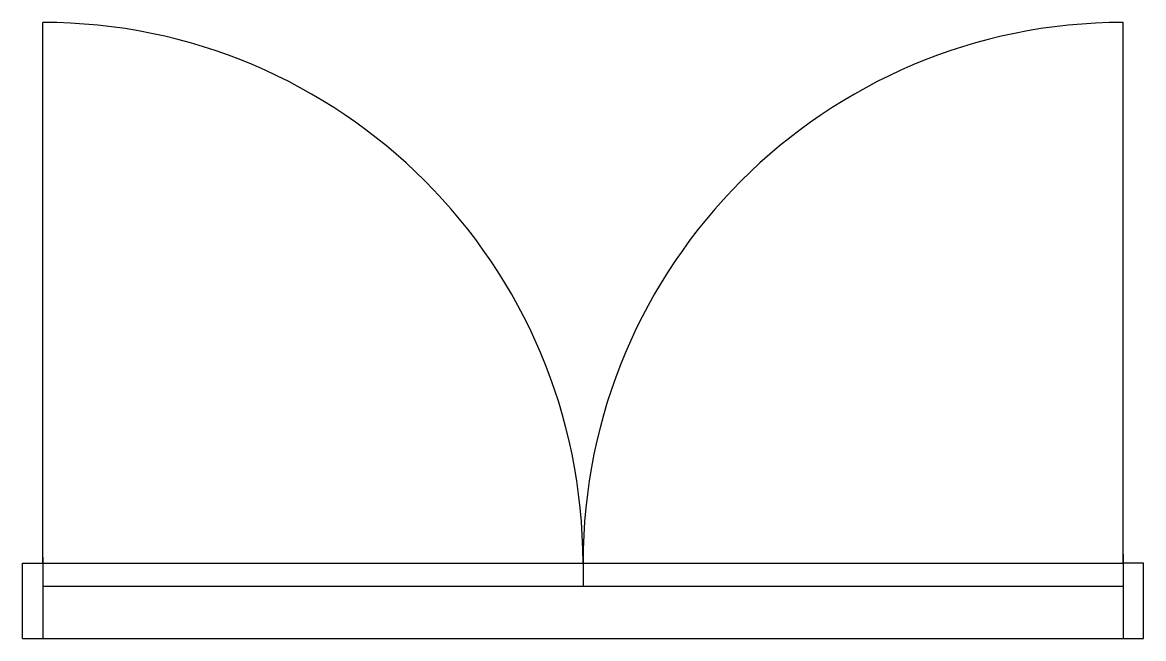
# Model space of a CAD drawing. Header units: millimetres. Extents: x 0 to 1930, y -130 to 930.
import ezdxf

# ---------------------------------------------------------------- set-up
doc = ezdxf.new("R2010")
doc.units = ezdxf.units.MM
doc.linetypes.add('HIDDEN2', pattern=[0.1875, 0.125, -0.0625])

msp = doc.modelspace()

# ---------------------------------------------------------------- linework, layer by layer
at = {"transparency": 33554687}
for p, q in [((35, 0), (35, 930)), ((1895, 0), (1895, 930)), ((0, 0), (35, 0)), ((0, -130), (0, 0)), ((35, 10), (35, -130)), ((35, 0), (1895, 0)), ((965, 1), (965, -40)), ((1895, 15), (1895, -130)), ((1930, 0), (1895, 0)), ((1930, -130), (1930, 0)), ((35, -40), (1895, -40)), ((0, -130), (35, -130)), ((1895, -130), (1930, -130))]:
    msp.add_line(p, q, dxfattribs=at)
at = {"linetype": 'HIDDEN2', "transparency": 33554687}
msp.add_line((35, -130), (1895, -130), dxfattribs=at)
at = {"transparency": 33554687}
for centre, start, end in [((35, 0), 0, 90), ((1895, 0), 90, 180)]:
    msp.add_arc(centre, 930, start, end, dxfattribs=at)

doc.saveas('drawing.dxf')
